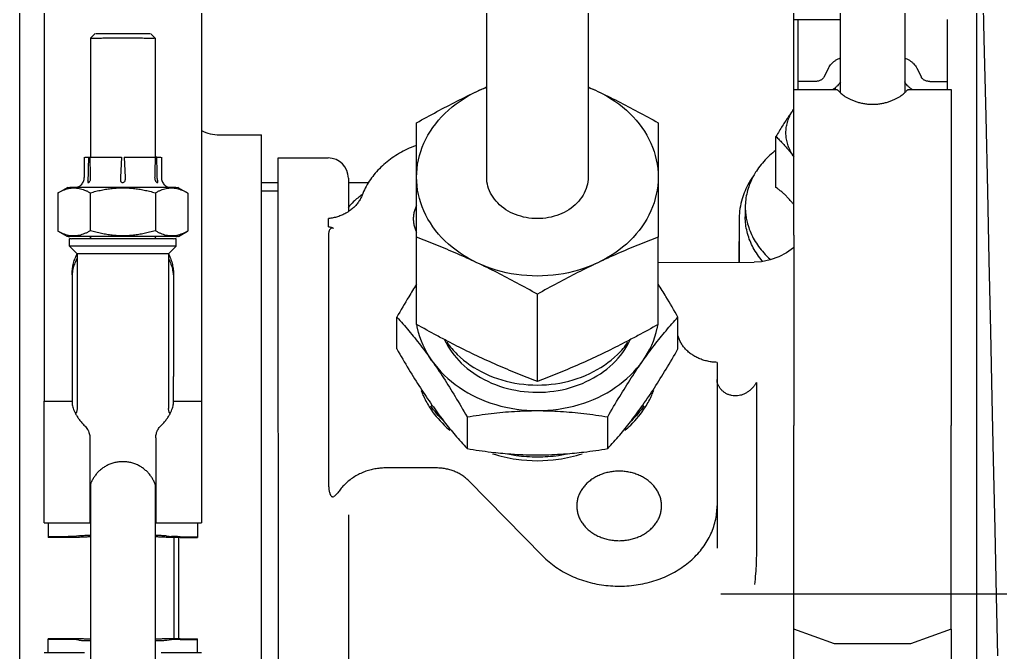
# Model space of a CAD drawing. Header units: millimetres. Extents: x 156850 to 204135, y 56350 to 74150.
# Drawn here: x 174473.2 to 174569.9, y 62197.2 to 62259.6 of the extents above; entities that cross this region are included whole.
import ezdxf

# ---------------------------------------------------------------- set-up
doc = ezdxf.new("R2010")
doc.units = ezdxf.units.MM
doc.header["$LTSCALE"] = 150
doc.linetypes.add('X-2F-PLAN$0$CENTER', pattern=[2, 1.25, -0.25, 0.25, -0.25])
doc.layers.add('-----33 Equipment', color=5, linetype='Continuous')

# ---------------------------------------------------------------- blocks, each defined once
blk = doc.blocks.new('X-2F-PLAN$0$A$C73FA2420')
at = {"color": 0, "linetype": 'Continuous'}
for p, q in [((2333.416, 1165.049), (2562.718, 1165.08)), ((2442.949, 1162.661), (2442.949, 1158.678)), ((2442.949, 1162.275), (2444.296, 1162.275)), ((2444.228, 1160.557), (2444.228, 1162.275)), ((2444.296, 1160.557), (2444.296, 1162.275)), ((2455.725, 1162.275), (2454.269, 1162.275)), ((2454.269, 1160.557), (2454.269, 1162.275)), ((2454.353, 1160.557), (2454.353, 1162.275)), ((2455.725, 1162.661), (2457.422, 1162.661)), ((2455.725, 1162.661), (2455.725, 1158.161)), ((2457.422, 1162.661), (2457.687, 1162.661)), ((2457.687, 1162.661), (2458.325, 1162.662)), ((2458.325, 1162.662), (2458.397, 1162.662)), ((2458.397, 1162.662), (2460.724, 1162.662)), ((2460.724, 1162.662), (2460.742, 1162.662)), ((2460.742, 1162.662), (2465.125, 1162.662)), ((2465.125, 1162.662), (2465.763, 1162.661)), ((2465.763, 1162.661), (2466.215, 1162.661)), ((2466.215, 1162.661), (2466.225, 1162.661)), ((2466.225, 1162.661), (2467.725, 1162.661)), ((2512.89, 1162.66), (2467.725, 1162.661)), ((2467.725, 1162.661), (2467.725, 1159.911)), ((2483.948, 1160.411), (2484.462, 1161.3)), ((2488.219, 1161.327), (2484.477, 1161.327)), ((2488.748, 1160.411), (2488.219, 1161.327)), ((2480.163, 1159.911), (2467.597, 1159.911)), ((2482.224, 1159.411), (2482.974, 1160.161)), ((2482.975, 1160.161), (2483.725, 1160.161)), ((2444.156, 1159.26), (2444.205, 1159.721)), ((2454.442, 1159.26), (2454.381, 1159.721)), ((2482.225, 1159.411), (2466.975, 1159.411)), ((2459.522, 1158.086), (2441.948, 1158.086)), ((2457.263, 1158.161), (2455.725, 1158.161)), ((2459.328, 1158.162), (2457.263, 1158.161)), ((2460.724, 1158.162), (2459.328, 1158.162)), ((2463.647, 1158.162), (2460.724, 1158.162)), ((2464.109, 1158.162), (2463.647, 1158.162)), ((2483.928, 1158.086), (2483.744, 1158.086)), ((2488.245, 1158.119), (2484.503, 1158.119)), ((2491.747, 1158.711), (2489.748, 1158.711)), ((2491.755, 1158.263), (2491.755, 1158.138)), ((2503.495, 1158.086), (2491.755, 1158.086)), ((2503.948, 1157.633), (2503.495, 1158.086)), ((2489.515, 1155.149), (2489.5, 1155.149)), ((2489.765, 1155.136), (2489.515, 1155.149)), ((2491.765, 1155.036), (2489.765, 1155.136)), ((2489.507, 1154.674), (2489.515, 1154.674)), ((2489.765, 1154.686), (2489.515, 1154.674)), ((2491.765, 1154.786), (2489.765, 1154.686)), ((2503.948, 1152.189), (2503.495, 1151.736)), ((2459.523, 1151.736), (2441.946, 1151.736)), ((2457.263, 1151.661), (2455.725, 1151.661)), ((2455.725, 1151.661), (2455.725, 1147.161)), ((2459.329, 1151.662), (2457.263, 1151.661)), ((2460.724, 1151.662), (2459.329, 1151.662)), ((2464.109, 1151.662), (2460.724, 1151.662)), ((2483.928, 1151.736), (2483.744, 1151.736)), ((2488.245, 1151.704), (2484.503, 1151.704)), ((2503.495, 1151.736), (2491.747, 1151.736)), ((2491.755, 1151.56), (2491.755, 1151.685)), ((2442.949, 1151.144), (2442.949, 1147.161)), ((2444.156, 1150.561), (2444.205, 1150.1)), ((2454.442, 1150.561), (2454.381, 1150.1)), ((2482.225, 1150.411), (2466.975, 1150.411)), ((2482.224, 1150.411), (2482.974, 1149.661)), ((2491.747, 1151.111), (2489.748, 1151.111)), ((2444.294, 1149.861), (2454.272, 1149.862)), ((2444.296, 1149.387), (2454.269, 1149.389)), ((2467.597, 1149.911), (2470.132, 1149.911)), ((2467.725, 1149.911), (2467.725, 1147.161)), ((2480.164, 1149.911), (2470.132, 1149.911)), ((2482.975, 1149.661), (2483.725, 1149.661)), ((2483.948, 1149.411), (2484.461, 1148.522)), ((2488.748, 1149.411), (2488.219, 1148.495)), ((2444.228, 1149.263), (2444.228, 1147.545)), ((2444.296, 1149.263), (2444.296, 1147.545)), ((2454.269, 1149.263), (2454.269, 1147.545)), ((2454.353, 1149.263), (2454.353, 1147.545)), ((2488.219, 1148.495), (2484.477, 1148.495)), ((2442.949, 1147.545), (2444.296, 1147.545)), ((2455.725, 1147.545), (2454.269, 1147.545)), ((2457.422, 1147.161), (2455.725, 1147.161)), ((2457.687, 1147.161), (2457.422, 1147.161)), ((2458.325, 1147.162), (2457.687, 1147.161)), ((2458.397, 1147.162), (2458.325, 1147.162)), ((2460.724, 1147.162), (2458.397, 1147.162)), ((2460.742, 1147.162), (2460.724, 1147.162)), ((2465.125, 1147.162), (2460.742, 1147.162)), ((2465.763, 1147.161), (2465.125, 1147.162)), ((2466.205, 1147.161), (2465.763, 1147.161)), ((2466.225, 1147.161), (2466.205, 1147.161)), ((2467.725, 1147.161), (2466.225, 1147.161)), ((2512.89, 1147.16), (2467.71, 1147.161)), ((2512.092, 1147.144), (2494.375, 1147.144)), ((2493.967, 1145.396), (2493.968, 1141.235)), ((2409.081, 1141.223), (2488.43, 1141.233)), ((2488.43, 1141.233), (2493.968, 1141.235)), ((2488.43, 1141.234), (2488.43, 1139.587)), ((2489.234, 1139.586), (2489.234, 1141.234)), ((2405.83, 1139.575), (2488.43, 1139.586)), ((2488.43, 1139.586), (2491.682, 1139.587)), ((2491.682, 1139.587), (2491.683, 1134.677)), ((2484.145, 1134.631), (2459.483, 1134.627)), ((2484.901, 1134.627), (2485.703, 1134.627)), ((2456.508, 1132.671), (2412.351, 1132.666)), ((2489.683, 1132.677), (2486.398, 1132.676)), ((2489.606, 1132.677), (2486.398, 1132.676)), ((2489.234, 1130.711), (2489.234, 1132.677)), ((2461.125, 1124.006), (2461.125, 1129.068)), ((2472.861, 1127.908), (2475.992, 1127.908)), ((2475.273, 1125.958), (2483.884, 1125.959)), ((2483.884, 1125.959), (2489.798, 1125.959)), ((2489.798, 1125.959), (2495.146, 1125.959)), ((2459.885, 1120.843), (2452.426, 1113.512)), ((2466.162, 1120.981), (2463.031, 1120.981)), ((2493.36, 1119.053), (2489.798, 1119.053)), ((2514.251, 1119.054), (2493.36, 1119.053)), ((2469.643, 1114.052), (2478.254, 1114.053)), ((2493.361, 1109.053), (2489.799, 1109.053)), ((2514.251, 1109.054), (2493.361, 1109.053)), ((2463.03, 1107.124), (2466.161, 1107.125)), ((2475.274, 1102.146), (2483.885, 1102.147)), ((2481.38, 1102.147), (2481.417, 1092.673)), ((2489.799, 1102.147), (2483.885, 1102.147)), ((2495.147, 1102.146), (2489.799, 1102.147)), ((2472.859, 1100.195), (2475.991, 1100.195)), ((2471.534, 1096.348), (2453.214, 1096.345)), ((2485.525, 1094.167), (2481.411, 1094.188)), ((2485.773, 1094.154), (2481.411, 1094.154)), ((2485.773, 1094.161), (2485.525, 1094.167)), ((2486.437, 1094.12), (2485.773, 1094.154)), ((2486.834, 1093.563), (2485.87, 1093.563)), ((2469.548, 1092.471), (2452.744, 1092.472)), ((2488.774, 1090.545), (2493.795, 1090.545)), ((2372.953, 1088.764), (2445.247, 1088.771)), ((2443.792, 1084.771), (2445.247, 1088.771)), ((2445.247, 1088.771), (2465.312, 1088.772)), ((2484.061, 1088.772), (2465.312, 1088.772)), ((2484.061, 1088.772), (2487.611, 1088.773)), ((2487.611, 1088.773), (2488.414, 1088.773)), ((2488.414, 1088.773), (2488.474, 1088.773)), ((2488.474, 1088.773), (2489.361, 1088.773)), ((2489.361, 1088.773), (2489.514, 1088.773)), ((2489.514, 1088.773), (2490.683, 1088.773)), ((2490.683, 1088.773), (2490.749, 1088.773)), ((2490.749, 1088.773), (2496.414, 1088.773)), ((2496.414, 1088.773), (2496.576, 1088.773)), ((2496.576, 1088.773), (2498.414, 1088.773)), ((2498.414, 1088.773), (2498.414, 1084.517)), ((2498.414, 1088.766), (2505.319, 1088.766)), ((2499.22, 1088.387), (2498.414, 1088.387)), ((2505.319, 1088.387), (2499.22, 1088.387)), ((2499.22, 1086.669), (2499.22, 1088.387)), ((2505.319, 1088.772), (2506.835, 1088.773)), ((2505.319, 1088.772), (2505.319, 1084.272)), ((2500.548, 1085.371), (2499.64, 1085.833)), ((2443.792, 1077.271), (2443.792, 1084.771)), ((2498.607, 1084.69), (2498.414, 1084.69)), ((2511.325, 1084.198), (2498.118, 1084.198)), ((2511.324, 1077.848), (2498.119, 1077.848)), ((2445.248, 1073.271), (2443.792, 1077.271)), ((2498.414, 1077.528), (2498.414, 1073.273)), ((2500.549, 1076.673), (2499.64, 1076.211)), ((2499.221, 1075.375), (2499.221, 1073.657)), ((2445.248, 1073.271), (2373.069, 1073.264)), ((2445.248, 1073.271), (2465.314, 1073.272)), ((2484.061, 1073.272), (2465.314, 1073.272)), ((2487.612, 1073.273), (2484.061, 1073.272)), ((2488.414, 1073.273), (2487.612, 1073.273)), ((2488.475, 1073.273), (2488.414, 1073.273)), ((2489.362, 1073.273), (2488.475, 1073.273)), ((2489.515, 1073.273), (2489.362, 1073.273)), ((2490.684, 1073.273), (2489.515, 1073.273)), ((2490.75, 1073.273), (2490.684, 1073.273)), ((2496.414, 1073.273), (2490.75, 1073.273)), ((2496.577, 1073.273), (2496.414, 1073.273)), ((2498.414, 1073.273), (2496.577, 1073.273)), ((2499.221, 1073.657), (2498.414, 1073.657)), ((2505.32, 1073.657), (2499.221, 1073.657)), ((2508.176, 1070.773), (2385.839, 1070.774))]:
    blk.add_line(p, q, dxfattribs=at)
at = {"color": 0, "linetype": 'X-2F-PLAN$0$CENTER', "ltscale": 2}
blk.add_line((2448.734, 1095.975), (2448.734, 580.581), dxfattribs=at)
at = {"color": 0, "linetype": 'Continuous'}
for points in [[(2466.975, 1159.411), (2466.947, 1159.412), (2466.792, 1159.434), (2466.64, 1159.49), (2466.501, 1159.58), (2466.499, 1159.582)], [(2466.499, 1150.24), (2466.501, 1150.243), (2466.64, 1150.332), (2466.792, 1150.389), (2466.948, 1150.411), (2466.975, 1150.411)], [(2482.88, 1088.772), (2482.837, 1088.816), (2482.332, 1089.506), (2481.927, 1090.271), (2481.631, 1091.099), (2481.457, 1091.981), (2481.415, 1092.673)], [(2503.437, 1070.05), (2495.779, 1069.87), (2488.41, 1069.697), (2481.613, 1069.553)], [(2522.998, 1070.581), (2517.992, 1070.437), (2513.035, 1070.294), (2508.136, 1070.163), (2503.437, 1070.05)], [(2462.008, 1069.13), (2455.072, 1068.981), (2448.516, 1068.833), (2442.61, 1068.708)], [(2481.614, 1069.553), (2474.598, 1069.405), (2467.977, 1069.256), (2462.008, 1069.13)]]:
    blk.add_lwpolyline(points, dxfattribs=at)
for centre, radius, start, end in [((2497.967, 1145.396), 4, 153.80794, 180.00793), ((2489.683, 1134.677), 2, 270.00793, 0.00793)]:
    blk.add_arc(centre, radius, start, end, dxfattribs=at)
for points, start_tangent, end_tangent in [([(2484.114, 1160.511), (2484.208, 1160.776), (2484.329, 1161.047), (2484.462, 1161.3)], (0.293498, 0.95596), (0.490059, 0.871689)), ([(2484.462, 1161.3), (2484.477, 1161.327)], (0.490059, 0.871689), (0.494812, 0.869)), ([(2488.236, 1161.298), (2488.372, 1161.047), (2488.497, 1160.776), (2488.596, 1160.511), (2488.668, 1160.248)], (0.500118, -0.865957), (0.217029, -0.976165)), ([(2444.205, 1159.721), (2444.215, 1159.851), (2444.219, 1159.942), (2444.222, 1160.047), (2444.225, 1160.164), (2444.227, 1160.29), (2444.228, 1160.422), (2444.228, 1160.557)], (0.106556, 0.994307), (0, 1)), ([(2444.291, 1159.72), (2444.293, 1159.919), (2444.296, 1160.236), (2444.296, 1160.557)], (0.013042, 0.999915), (0, 1)), ([(2454.351, 1158.086), (2454.338, 1158.205), (2454.325, 1158.369), (2454.312, 1158.565), (2454.301, 1158.791), (2454.292, 1159.043), (2454.283, 1159.318), (2454.277, 1159.611), (2454.272, 1159.919), (2454.27, 1160.236), (2454.269, 1160.557)], (-0.127668, 0.991817), (0, 1)), ([(2454.381, 1159.721), (2454.37, 1159.851), (2454.365, 1159.942), (2454.361, 1160.047), (2454.357, 1160.164), (2454.355, 1160.29), (2454.354, 1160.422), (2454.353, 1160.557)], (-0.131417, 0.991327), (0, 1)), ([(2467.596, 1159.911), (2467.445, 1159.901), (2467.248, 1159.866), (2467.014, 1159.801), (2466.755, 1159.704), (2466.498, 1159.583)], (-1, -0.000156), (-0.888426, -0.459019)), ([(2480.163, 1159.911), (2480.677, 1159.881), (2481.186, 1159.794), (2481.682, 1159.649), (2482.161, 1159.448)], (1, -0.000024), (0.899383, -0.437162)), ([(2482.994, 1158.086), (2482.993, 1158.31), (2482.991, 1158.723), (2482.989, 1159.091), (2482.987, 1159.41), (2482.985, 1159.676), (2482.982, 1159.886), (2482.98, 1160.038), (2482.975, 1160.161)], (-0.003542, 0.999994), (-0.999874, -0.015877)), ([(2483.725, 1160.161), (2483.73, 1160.038), (2483.732, 1159.886), (2483.735, 1159.676), (2483.737, 1159.41), (2483.739, 1159.091), (2483.741, 1158.723), (2483.743, 1158.31), (2483.744, 1158.086)], (0.999874, 0.015877), (0.003542, -0.999994)), ([(2483.927, 1158.086), (2483.929, 1158.471), (2483.931, 1158.904), (2483.933, 1159.289), (2483.935, 1159.624), (2483.938, 1159.903), (2483.94, 1160.123), (2483.943, 1160.282), (2483.948, 1160.411)], (0.003332, 0.999994), (0.999771, 0.021418)), ([(2483.948, 1160.411), (2483.954, 1160.283), (2483.956, 1160.123), (2483.959, 1159.903), (2483.961, 1159.624), (2483.964, 1159.29), (2483.966, 1158.904), (2483.968, 1158.472), (2483.969, 1158.086)], (0.999873, 0.015927), (0.003331, -0.999994)), ([(2484.503, 1158.119), (2484.35, 1158.4), (2484.225, 1158.67), (2484.126, 1158.936), (2484.055, 1159.199), (2484.01, 1159.461), (2483.994, 1159.723), (2484.006, 1159.986), (2484.046, 1160.248)], (-0.505221, 0.86299), (0.202047, 0.979376)), ([(2484.046, 1160.248), (2484.114, 1160.511)], (0.202047, 0.979376), (0.293498, 0.95596)), ([(2488.668, 1160.248), (2488.712, 1159.986), (2488.729, 1159.723)], (0.217029, -0.976165), (0.008013, -0.999968)), ([(2488.761, 1159.64), (2488.759, 1159.903), (2488.756, 1160.123), (2488.754, 1160.283), (2488.748, 1160.411)], (-0.016344, 0.999866), (-0.999945, -0.010478)), ([(2444.156, 1159.26), (2444.144, 1159.131), (2444.134, 1158.968), (2444.124, 1158.772), (2444.115, 1158.546), (2444.107, 1158.293), (2444.102, 1158.086)], (-0.106556, -0.994307), (-0.022208, -0.999753)), ([(2444.23, 1158.086), (2444.24, 1158.205), (2444.251, 1158.369), (2444.261, 1158.565), (2444.27, 1158.791), (2444.278, 1159.043), (2444.284, 1159.318), (2444.29, 1159.611), (2444.291, 1159.72)], (0.103498, 0.99463), (0.013042, 0.999915)), ([(2454.442, 1159.26), (2454.457, 1159.131), (2454.47, 1158.968), (2454.482, 1158.772), (2454.493, 1158.546), (2454.503, 1158.293), (2454.509, 1158.086)], (0.131417, -0.991327), (0.027469, -0.999623)), ([(2466.498, 1159.583), (2466.478, 1159.572), (2466.187, 1159.404), (2465.887, 1159.198), (2465.584, 1158.951), (2465.282, 1158.661)], (-0.888426, -0.459019), (-0.693659, -0.720303)), ([(2480.162, 1159.887), (2480.218, 1159.881)], (0.994869, -0.10117), (0.993535, -0.113524)), ([(2480.218, 1159.881), (2480.726, 1159.794), (2481.223, 1159.649), (2481.701, 1159.448), (2481.77, 1159.414)], (0.993535, -0.113524), (0.892089, -0.451859)), ([(2482.161, 1159.448), (2482.227, 1159.416)], (0.899383, -0.437162), (0.892376, -0.451293)), ([(2482.239, 1158.086), (2482.239, 1158.093), (2482.238, 1158.43), (2482.236, 1158.722), (2482.234, 1158.966), (2482.231, 1159.159), (2482.229, 1159.298), (2482.225, 1159.411)], (-0.005165, 0.999987), (-0.999874, -0.01588)), ([(2488.716, 1159.461), (2488.676, 1159.199), (2488.608, 1158.936), (2488.514, 1158.67), (2488.394, 1158.4), (2488.245, 1158.119)], (-0.100042, -0.994983), (-0.494812, -0.869)), ([(2488.729, 1159.723), (2488.716, 1159.461)], (0.008013, -0.999968), (-0.100042, -0.994983)), ([(2488.761, 1159.624), (2488.761, 1159.64)], (-0.015159, 0.999885), (-0.016344, 0.999866)), ([(2488.762, 1159.549), (2488.761, 1159.624)], (-0.00973, 0.999953), (-0.015159, 0.999885)), ([(2488.769, 1158.086), (2488.768, 1158.472), (2488.766, 1158.904), (2488.764, 1159.29), (2488.762, 1159.549)], (-0.003331, 0.999994), (-0.00973, 0.999953)), ([(2488.762, 1159.549), (2488.766, 1159.522), (2488.781, 1159.455), (2488.806, 1159.377), (2488.837, 1159.3), (2488.882, 1159.21), (2488.939, 1159.123), (2489.049, 1158.996)], (0.174353, -0.984683), (0.714778, -0.699351)), ([(2489.049, 1158.996), (2489.199, 1158.875), (2489.369, 1158.785), (2489.554, 1158.73), (2489.748, 1158.711)], (0.714778, -0.699351), (1, -0.000245)), ([(2459.435, 1158.131), (2459.352, 1158.158)], (-0.947313, 0.320308), (-0.955157, 0.2961)), ([(2459.633, 1158.057), (2459.556, 1158.088), (2459.435, 1158.131)], (-0.925585, 0.378539), (-0.947313, 0.320308)), ([(2459.682, 1158.037), (2459.633, 1158.057)], (-0.919576, 0.392913), (-0.925585, 0.378539)), ([(2461.746, 1154.911), (2461.722, 1155.312), (2461.651, 1155.707), (2461.535, 1156.09), (2461.376, 1156.453), (2461.18, 1156.789), (2460.952, 1157.094), (2460.7, 1157.364), (2460.43, 1157.597), (2460.148, 1157.794), (2459.855, 1157.957), (2459.682, 1158.037)], (0, 1), (-0.919576, 0.392913)), ([(2465.282, 1158.661), (2465.115, 1158.51), (2464.933, 1158.385), (2464.739, 1158.287), (2464.535, 1158.217), (2464.324, 1158.175), (2464.11, 1158.162)], (-0.693659, -0.720303), (-1, -0.000229)), ([(2482.239, 1151.736), (2482.241, 1152.106), (2482.242, 1152.517), (2482.243, 1152.959), (2482.244, 1153.425), (2482.245, 1153.91), (2482.245, 1154.408), (2482.245, 1154.911), (2482.245, 1155.415), (2482.245, 1155.913), (2482.244, 1156.398), (2482.243, 1156.864), (2482.242, 1157.306), (2482.241, 1157.717), (2482.239, 1158.086)], (0.005168, 0.999987), (-0.005165, 0.999987)), ([(2482.994, 1151.736), (2482.995, 1151.965), (2482.996, 1152.452), (2482.997, 1152.968), (2482.998, 1153.507), (2482.999, 1154.062), (2482.999, 1154.627), (2482.999, 1155.196), (2482.999, 1155.761), (2482.998, 1156.316), (2482.997, 1156.855), (2482.996, 1157.371), (2482.995, 1157.858), (2482.994, 1158.086)], (0.003542, 0.999994), (-0.003542, 0.999994)), ([(2483.744, 1158.086), (2483.745, 1157.858), (2483.746, 1157.371), (2483.747, 1156.855), (2483.748, 1156.316), (2483.749, 1155.761), (2483.749, 1155.196), (2483.749, 1154.627), (2483.749, 1154.062), (2483.748, 1153.507), (2483.747, 1152.968), (2483.746, 1152.452), (2483.745, 1151.965), (2483.744, 1151.736)], (0.003542, -0.999994), (-0.003542, -0.999994)), ([(2483.746, 1158.201), (2483.79, 1158.147)], (0.639646, -0.76867), (0.628721, -0.777631)), ([(2483.79, 1158.147), (2483.837, 1158.088)], (0.628721, -0.777631), (0.616761, -0.78715)), ([(2483.969, 1158.086), (2483.969, 1157.998), (2483.971, 1157.488), (2483.972, 1156.947), (2483.973, 1156.383), (2483.973, 1155.801), (2483.974, 1155.209), (2483.974, 1154.614), (2483.973, 1154.022), (2483.973, 1153.44), (2483.972, 1152.876), (2483.971, 1152.335), (2483.969, 1151.825), (2483.969, 1151.736)], (0.003331, -0.999994), (-0.003332, -0.999994)), ([(2484.503, 1151.704), (2484.352, 1152.264), (2484.229, 1152.805), (2484.133, 1153.336), (2484.063, 1153.862), (2484.021, 1154.387), (2484.006, 1154.912), (2484.021, 1155.436), (2484.063, 1155.961), (2484.133, 1156.487), (2484.229, 1157.018), (2484.352, 1157.559), (2484.503, 1158.119)], (-0.277347, 0.96077), (0.277347, 0.96077)), ([(2488.245, 1158.119), (2488.396, 1157.559), (2488.519, 1157.018), (2488.615, 1156.487), (2488.685, 1155.961), (2488.727, 1155.436), (2488.741, 1154.912), (2488.727, 1154.387), (2488.685, 1153.862), (2488.615, 1153.336), (2488.519, 1152.805), (2488.396, 1152.264), (2488.245, 1151.704)], (0.277347, -0.96077), (-0.277347, -0.96077)), ([(2488.769, 1151.736), (2488.769, 1151.825), (2488.771, 1152.335), (2488.772, 1152.876), (2488.773, 1153.44), (2488.773, 1154.022), (2488.774, 1154.614), (2488.774, 1155.209), (2488.773, 1155.801), (2488.773, 1156.383), (2488.772, 1156.947), (2488.771, 1157.488), (2488.769, 1157.998), (2488.769, 1158.086)], (0.003332, 0.999994), (-0.003331, 0.999994)), ([(2489.257, 1158.319), (2489.279, 1158.257), (2489.348, 1158.181), (2489.397, 1158.147), (2489.507, 1158.105)], (-0.211556, -0.977366), (0.981134, -0.193328)), ([(2489.505, 1158.342), (2489.395, 1158.363), (2489.306, 1158.365), (2489.257, 1158.319)], (-0.970826, 0.239786), (-0.211556, -0.977366)), ([(2489.505, 1158.342), (2489.588, 1158.325), (2489.671, 1158.314), (2489.756, 1158.309)], (0.970826, -0.239786), (0.999744, -0.022635)), ([(2489.507, 1158.105), (2489.59, 1158.091), (2489.654, 1158.086)], (0.981134, -0.193328), (0.998015, -0.062969)), ([(2489.654, 1158.086), (2489.673, 1158.085), (2489.757, 1158.084)], (0.998015, -0.062969), (0.999626, 0.027354)), ([(2489.756, 1158.309), (2490.422, 1158.294), (2491.088, 1158.278), (2491.755, 1158.263)], (0.999749, -0.022423), (0.999722, -0.023566)), ([(2489.757, 1158.084), (2489.845, 1158.086)], (0.99962, 0.027566), (0.999621, 0.027516)), ([(2489.845, 1158.086), (2490.423, 1158.102), (2491.09, 1158.12), (2491.738, 1158.137)], (0.999621, 0.027516), (0.999651, 0.026434)), ([(2491.738, 1158.137), (2491.756, 1158.138)], (0.999651, 0.026434), (0.999651, 0.026424)), ([(2491.744, 1158.66), (2491.752, 1158.571), (2491.754, 1158.438), (2491.755, 1158.263)], (0.998458, -0.055512), (0.008562, -0.999963)), ([(2491.756, 1158.138), (2491.757, 1158.086)], (0.007353, -0.999973), (0.006962, -0.999976)), ([(2491.757, 1158.086), (2491.758, 1157.9), (2491.759, 1157.627), (2491.76, 1157.322), (2491.762, 1156.988), (2491.763, 1156.629), (2491.763, 1156.25), (2491.764, 1155.855), (2491.764, 1155.449), (2491.764, 1155.036)], (0.006962, -0.999976), (0.000151, -1)), ([(2503.494, 1158.063), (2503.499, 1157.994), (2503.501, 1157.88), (2503.502, 1157.723), (2503.504, 1157.524), (2503.505, 1157.288), (2503.506, 1157.017), (2503.507, 1156.715), (2503.508, 1156.387), (2503.509, 1156.037), (2503.51, 1155.671), (2503.51, 1155.294), (2503.51, 1154.911)], (0.996883, -0.078888), (0, -1)), ([(2503.946, 1157.585), (2503.952, 1157.5), (2503.954, 1157.374), (2503.955, 1157.21), (2503.956, 1157.009), (2503.957, 1156.775), (2503.958, 1156.511), (2503.959, 1156.223), (2503.96, 1155.913), (2503.96, 1155.588), (2503.961, 1155.252), (2503.961, 1154.911)], (0.99875, -0.049982), (0, -1)), ([(2489.46, 1155.145), (2489.405, 1155.128), (2489.316, 1155.057), (2489.266, 1154.911)], (-0.982753, -0.184925), (0, -1)), ([(2489.489, 1155.149), (2489.46, 1155.145)], (-0.997983, -0.063487), (-0.982753, -0.184925)), ([(2489.5, 1155.149), (2489.489, 1155.149)], (-0.999849, -0.017392), (-0.997983, -0.063487)), ([(2459.688, 1151.789), (2459.855, 1151.866), (2460.148, 1152.029), (2460.43, 1152.226), (2460.7, 1152.459), (2460.952, 1152.729), (2461.18, 1153.033), (2461.376, 1153.37), (2461.535, 1153.733), (2461.651, 1154.116), (2461.722, 1154.511), (2461.746, 1154.911)], (0.918738, 0.394868), (0, 1)), ([(2489.266, 1154.911), (2489.287, 1154.812), (2489.356, 1154.725), (2489.507, 1154.674)], (0, -1), (0.999916, 0.012947)), ([(2491.764, 1154.786), (2491.764, 1154.374), (2491.764, 1153.968), (2491.763, 1153.573), (2491.763, 1153.194), (2491.762, 1152.835), (2491.76, 1152.501), (2491.759, 1152.196), (2491.758, 1151.922), (2491.757, 1151.736)], (-0.000151, -1), (-0.006963, -0.999976)), ([(2503.51, 1154.911), (2503.51, 1154.529), (2503.51, 1154.152), (2503.509, 1153.785), (2503.508, 1153.436), (2503.507, 1153.108), (2503.506, 1152.806), (2503.505, 1152.535), (2503.504, 1152.298), (2503.502, 1152.1), (2503.501, 1151.943), (2503.499, 1151.828), (2503.497, 1151.759)], (0, -1), (-0.997326, 0.073085)), ([(2503.961, 1154.911), (2503.961, 1154.57), (2503.96, 1154.234), (2503.96, 1153.909), (2503.959, 1153.6), (2503.958, 1153.311), (2503.957, 1153.048), (2503.956, 1152.814), (2503.955, 1152.613), (2503.954, 1152.448), (2503.952, 1152.322), (2503.951, 1152.237)], (0, -1), (-0.998868, 0.047574)), ([(2444.102, 1151.736), (2444.107, 1151.528), (2444.115, 1151.276), (2444.124, 1151.05), (2444.134, 1150.853), (2444.144, 1150.69), (2444.156, 1150.561)], (0.022184, -0.999754), (0.106513, -0.994311)), ([(2444.291, 1150.101), (2444.29, 1150.209), (2444.284, 1150.503), (2444.278, 1150.777), (2444.27, 1151.03), (2444.261, 1151.256), (2444.251, 1151.452), (2444.24, 1151.616), (2444.23, 1151.736)], (-0.013047, 0.999915), (-0.103928, 0.994585)), ([(2454.269, 1149.263), (2454.27, 1149.585), (2454.272, 1149.902), (2454.277, 1150.209), (2454.283, 1150.503), (2454.292, 1150.777), (2454.301, 1151.03), (2454.312, 1151.256), (2454.325, 1151.452), (2454.338, 1151.616), (2454.351, 1151.736)], (0, 1), (0.128195, 0.991749)), ([(2454.51, 1151.736), (2454.503, 1151.528), (2454.493, 1151.276), (2454.482, 1151.05), (2454.47, 1150.853), (2454.457, 1150.69), (2454.442, 1150.561)], (-0.027439, -0.999623), (-0.131365, -0.991334)), ([(2459.347, 1151.663), (2459.439, 1151.693)], (0.955561, 0.294794), (0.946814, 0.32178)), ([(2459.439, 1151.693), (2459.556, 1151.735), (2459.63, 1151.764)], (0.946814, 0.32178), (0.925907, 0.37775)), ([(2459.63, 1151.764), (2459.688, 1151.789)], (0.925907, 0.37775), (0.918738, 0.394868)), ([(2464.109, 1151.662), (2464.324, 1151.648), (2464.534, 1151.606), (2464.739, 1151.536), (2464.933, 1151.438), (2465.116, 1151.313), (2465.282, 1151.161)], (1, -0.000032), (0.693622, -0.72034)), ([(2482.225, 1150.411), (2482.229, 1150.524), (2482.231, 1150.664), (2482.234, 1150.857), (2482.236, 1151.101), (2482.238, 1151.393), (2482.239, 1151.729), (2482.239, 1151.736)], (0.999873, 0.015927), (0.005168, 0.999987)), ([(2482.975, 1149.661), (2482.98, 1149.784), (2482.982, 1149.936), (2482.985, 1150.147), (2482.987, 1150.413), (2482.989, 1150.732), (2482.991, 1151.1), (2482.993, 1151.513), (2482.994, 1151.736)], (0.999873, 0.015927), (0.003542, 0.999994)), ([(2483.744, 1151.736), (2483.743, 1151.513), (2483.741, 1151.1), (2483.739, 1150.732), (2483.737, 1150.413), (2483.735, 1150.147), (2483.732, 1149.936), (2483.73, 1149.784), (2483.725, 1149.661)], (-0.003542, -0.999994), (-0.999873, -0.015927)), ([(2483.79, 1151.674), (2483.746, 1151.62)], (-0.628735, -0.777619), (-0.639663, -0.768656)), ([(2483.838, 1151.734), (2483.79, 1151.674)], (-0.616537, -0.787326), (-0.628735, -0.777619)), ([(2483.948, 1149.411), (2483.943, 1149.54), (2483.94, 1149.699), (2483.938, 1149.919), (2483.935, 1150.198), (2483.933, 1150.532), (2483.931, 1150.918), (2483.929, 1151.35), (2483.927, 1151.736)], (-0.999945, -0.010478), (-0.003331, 0.999994)), ([(2483.969, 1151.736), (2483.968, 1151.351), (2483.966, 1150.918), (2483.964, 1150.533), (2483.961, 1150.199), (2483.959, 1149.92), (2483.956, 1149.699), (2483.954, 1149.54), (2483.948, 1149.411)], (-0.003332, -0.999994), (-0.999873, -0.015927)), ([(2484.046, 1149.575), (2484.006, 1149.837), (2483.994, 1150.099), (2484.01, 1150.362), (2484.055, 1150.624), (2484.126, 1150.887), (2484.225, 1151.153), (2484.35, 1151.423), (2484.503, 1151.704)], (-0.201997, 0.979386), (0.505125, 0.863046)), ([(2488.245, 1151.704), (2488.394, 1151.423), (2488.514, 1151.153), (2488.608, 1150.887), (2488.676, 1150.624), (2488.716, 1150.362)], (0.494717, -0.869054), (0.100017, -0.994986)), ([(2488.762, 1150.275), (2488.764, 1150.533), (2488.766, 1150.918), (2488.768, 1151.351), (2488.769, 1151.736)], (0.009658, 0.999953), (0.003332, 0.999994)), ([(2489.507, 1151.718), (2489.397, 1151.676), (2489.348, 1151.641), (2489.279, 1151.566), (2489.257, 1151.504)], (-0.981139, -0.193304), (0.211457, -0.977387)), ([(2489.257, 1151.504), (2489.306, 1151.457), (2489.395, 1151.459), (2489.505, 1151.481)], (0.211457, -0.977387), (0.970829, 0.239774)), ([(2489.505, 1151.481), (2489.588, 1151.498), (2489.671, 1151.509), (2489.756, 1151.514)], (0.970829, 0.239774), (0.999744, 0.022641)), ([(2489.507, 1151.718), (2489.59, 1151.731), (2489.65, 1151.737)], (0.981139, 0.193304), (0.997804, 0.066231)), ([(2489.65, 1151.737), (2489.671, 1151.738)], (0.997804, 0.066231), (0.998873, 0.047469)), ([(2489.671, 1151.738), (2489.673, 1151.738), (2489.757, 1151.739)], (0.998873, 0.047469), (0.999626, -0.027361)), ([(2489.756, 1151.514), (2490.422, 1151.529), (2491.088, 1151.544), (2491.755, 1151.56)], (0.999748, 0.022429), (0.999722, 0.023572)), ([(2489.757, 1151.739), (2489.856, 1151.736)], (0.99962, -0.027573), (0.999621, -0.027517)), ([(2489.856, 1151.736), (2490.423, 1151.721), (2491.09, 1151.703), (2491.738, 1151.685)], (0.999621, -0.027517), (0.99965, -0.026441)), ([(2491.738, 1151.685), (2491.756, 1151.685)], (0.99965, -0.026441), (0.999651, -0.026431)), ([(2491.755, 1151.56), (2491.754, 1151.385), (2491.752, 1151.252), (2491.75, 1151.162)], (-0.008559, -0.999963), (-0.998458, 0.055512)), ([(2491.757, 1151.736), (2491.756, 1151.685)], (-0.006963, -0.999976), (-0.007352, -0.999973)), ([(2465.282, 1151.161), (2465.584, 1150.872), (2465.887, 1150.625), (2466.187, 1150.419), (2466.478, 1150.251), (2466.499, 1150.24)], (0.693622, -0.72034), (0.888403, -0.459064)), ([(2466.499, 1150.24), (2466.755, 1150.119), (2467.014, 1150.022), (2467.248, 1149.957), (2467.445, 1149.922), (2467.597, 1149.911)], (0.888403, -0.459064), (1, -0.000351)), ([(2482.161, 1150.373), (2481.682, 1150.172), (2481.186, 1150.027), (2480.677, 1149.94), (2480.164, 1149.911)], (-0.8994, -0.437128), (-1, -0.00023)), ([(2481.772, 1150.408), (2481.701, 1150.373), (2481.223, 1150.172), (2480.726, 1150.027), (2480.218, 1149.94)], (-0.891837, -0.452357), (-0.993541, -0.113478)), ([(2482.228, 1150.406), (2482.161, 1150.373)], (-0.892339, -0.451365), (-0.8994, -0.437128)), ([(2488.716, 1150.362), (2488.729, 1150.099)], (0.100017, -0.994986), (-0.008011, -0.999968)), ([(2488.761, 1150.199), (2488.762, 1150.275)], (0.015151, 0.999885), (0.009658, 0.999953)), ([(2489.049, 1150.826), (2488.936, 1150.695), (2488.878, 1150.605), (2488.829, 1150.507), (2488.797, 1150.42), (2488.774, 1150.339), (2488.762, 1150.275)], (-0.714779, -0.699351), (-0.188869, -0.982002)), ([(2489.748, 1151.111), (2489.556, 1151.093), (2489.371, 1151.038), (2489.2, 1150.948), (2489.049, 1150.826)], (-1, -0.000244), (-0.714779, -0.699351)), ([(2444.228, 1149.263), (2444.228, 1149.399), (2444.227, 1149.531), (2444.225, 1149.657), (2444.222, 1149.774), (2444.219, 1149.879), (2444.215, 1149.969), (2444.205, 1150.1)], (0, 1), (-0.106513, 0.994311)), ([(2444.296, 1149.263), (2444.296, 1149.585), (2444.293, 1149.902), (2444.291, 1150.101)], (0, 1), (-0.013047, 0.999915)), ([(2454.353, 1149.263), (2454.354, 1149.399), (2454.355, 1149.531), (2454.357, 1149.657), (2454.361, 1149.774), (2454.365, 1149.879), (2454.37, 1149.969), (2454.381, 1150.1)], (0, 1), (0.131365, 0.991334)), ([(2480.218, 1149.94), (2480.163, 1149.934)], (-0.993541, -0.113478), (-0.994848, -0.101377)), ([(2484.114, 1149.312), (2484.046, 1149.575)], (-0.29343, 0.955981), (-0.201997, 0.979386)), ([(2484.46, 1148.525), (2484.329, 1148.775), (2484.208, 1149.046), (2484.114, 1149.312)], (-0.489476, 0.872017), (-0.29343, 0.955981)), ([(2488.668, 1149.575), (2488.596, 1149.312), (2488.497, 1149.046), (2488.372, 1148.775), (2488.236, 1148.524)], (-0.216977, -0.976177), (-0.500116, -0.865958)), ([(2488.729, 1150.099), (2488.712, 1149.837), (2488.668, 1149.575)], (-0.008011, -0.999968), (-0.216977, -0.976177)), ([(2488.748, 1149.411), (2488.754, 1149.54), (2488.756, 1149.699), (2488.759, 1149.92), (2488.761, 1150.183)], (0.999771, 0.021418), (0.016286, 0.999867)), ([(2488.761, 1150.183), (2488.761, 1150.199)], (0.016286, 0.999867), (0.015151, 0.999885)), ([(2484.477, 1148.495), (2484.46, 1148.525)], (-0.494717, 0.869054), (-0.489476, 0.872017)), ([(2459.483, 1134.627), (2459.319, 1134.624), (2459.17, 1134.614), (2459.035, 1134.599), (2458.914, 1134.58), (2458.804, 1134.558), (2458.706, 1134.533), (2458.618, 1134.506), (2458.54, 1134.476), (2458.472, 1134.443), (2458.413, 1134.408), (2458.365, 1134.371), (2458.303, 1134.291), (2458.287, 1134.211), (2458.316, 1134.127)], (-1, -0.000155), (0.524347, -0.851504)), ([(2458.849, 1133.592), (2458.677, 1133.723), (2458.531, 1133.856), (2458.411, 1133.992), (2458.316, 1134.127)], (-0.822528, 0.568724), (-0.524347, 0.851504)), ([(2484.739, 1134.131), (2484.777, 1134.219), (2484.783, 1134.3), (2484.76, 1134.379), (2484.709, 1134.45), (2484.632, 1134.512), (2484.531, 1134.564), (2484.47, 1134.585), (2484.401, 1134.604), (2484.325, 1134.618), (2484.24, 1134.628), (2484.145, 1134.631)], (0.524104, 0.851654), (-1, -0.000154)), ([(2484.901, 1134.627), (2484.887, 1134.509), (2484.858, 1134.389), (2484.809, 1134.262), (2484.739, 1134.131)], (-0.051999, -0.998647), (-0.524104, -0.851654)), ([(2486.394, 1132.673), (2486.239, 1132.931), (2486.047, 1133.325), (2485.892, 1133.742), (2485.777, 1134.178), (2485.703, 1134.627)], (-0.546038, 0.83776), (-0.116603, 0.993179)), ([(2461.125, 1129.068), (2461.103, 1129.565), (2461.034, 1130.068), (2460.918, 1130.573), (2460.754, 1131.075), (2460.539, 1131.57), (2460.273, 1132.051), (2459.957, 1132.511), (2459.599, 1132.936), (2459.22, 1133.303), (2458.849, 1133.592)], (0.001025, 0.999999), (-0.822549, 0.568694)), ([(2488.013, 1131.322), (2487.661, 1131.482), (2487.327, 1131.689), (2487.013, 1131.941), (2486.725, 1132.235), (2486.466, 1132.566), (2486.394, 1132.673)], (-0.935255, 0.353975), (-0.546038, 0.83776)), ([(2488.05, 1131.348), (2487.38, 1132.159), (2486.81, 1132.709)], (-0.581826, 0.813313), (-0.750645, 0.660705)), ([(2492.919, 1125.96), (2492.878, 1126.072), (2492.541, 1126.881), (2492.143, 1127.647), (2491.688, 1128.364), (2491.18, 1129.027), (2490.623, 1129.627), (2490.023, 1130.162), (2489.383, 1130.625), (2488.712, 1131.013), (2488.013, 1131.322)], (-0.336279, 0.941762), (-0.935255, 0.353975)), ([(2472.861, 1127.908), (2470.84, 1126.721), (2469.012, 1125.579), (2467.331, 1124.444)], (-0.868287, -0.496062), (-0.817451, -0.575998)), ([(2475.992, 1127.908), (2474.647, 1126.721), (2473.231, 1125.579), (2471.692, 1124.445)], (-0.736256, -0.676703), (-0.817452, -0.575997)), ([(2479.237, 1125.965), (2478, 1126.729), (2475.992, 1127.908)], (-0.845168, 0.534501), (-0.868191, 0.49623)), ([(2485.672, 1126.285), (2485.274, 1126.256), (2484.882, 1126.172), (2484.501, 1126.032), (2484.359, 1125.965)], (-1, -0.000155), (-0.891915, -0.452203)), ([(2486.986, 1125.965), (2486.843, 1126.033), (2486.461, 1126.172), (2486.069, 1126.256), (2485.672, 1126.285)], (-0.891905, 0.452224), (-1, -0.000105)), ([(2468.764, 1125.513), (2468.312, 1125.328), (2467.154, 1124.709)], (-0.936148, -0.351607), (-0.845213, -0.53443)), ([(2471.692, 1124.445), (2474.9, 1125.869), (2475.214, 1125.93)], (0.817452, 0.575997), (0.985239, 0.171183)), ([(2473.595, 1122.862), (2474.178, 1123.965), (2475.273, 1125.958)], (0.461576, 0.887101), (0.489707, 0.871887)), ([(2475.214, 1125.93), (2475.262, 1125.939)], (0.985239, 0.171183), (0.986254, 0.165238)), ([(2481.352, 1120.006), (2483.529, 1123.174), (2486.463, 1125.241), (2489.798, 1125.959)], (0.427532, 0.904), (1, -0.000034)), ([(2481.352, 1120.006), (2482.258, 1121.994), (2483.094, 1123.966), (2483.884, 1125.959)], (0.427532, 0.904), (0.358644, 0.933474)), ([(2489.798, 1125.959), (2493.134, 1125.241), (2496.068, 1123.173), (2498.245, 1120.006)], (1, -0.000034), (0.427538, -0.903997)), ([(2495.146, 1125.959), (2496.249, 1123.951), (2497.277, 1121.982), (2498.245, 1120.006)], (0.489717, -0.871882), (0.427538, -0.903997)), ([(2467.154, 1124.709), (2465.355, 1123.245), (2464.83, 1122.667)], (-0.845213, -0.53443), (-0.645352, -0.763886)), ([(2465.79, 1123.337), (2467.259, 1124.552)], (0.707421, 0.706792), (0.828512, 0.559971)), ([(2467.331, 1124.444), (2465.806, 1123.321)], (-0.817451, -0.575998), (-0.792001, -0.61052)), ([(2471.692, 1124.445), (2470.001, 1123.303), (2468.17, 1122.159), (2466.162, 1120.981)], (-0.817452, -0.575997), (-0.868287, -0.496062)), ([(2471.692, 1124.445), (2469.077, 1121.766), (2467.37, 1118.157), (2466.776, 1114.053)], (-0.817452, -0.575997), (-0.000069, -1)), ([(2459.885, 1120.843), (2460.161, 1121.147), (2460.407, 1121.486), (2460.621, 1121.856), (2460.799, 1122.253), (2460.941, 1122.672), (2461.043, 1123.107), (2461.105, 1123.554), (2461.125, 1124.006)], (0.713188, 0.700973), (-0.000138, 1)), ([(2465.683, 1123.226), (2464.366, 1122.158), (2463.031, 1120.981)], (-0.789707, -0.613484), (-0.736256, -0.676703)), ([(2465.681, 1123.227), (2465.79, 1123.337)], (0.697018, 0.717054), (0.707421, 0.706792)), ([(2465.806, 1123.321), (2465.782, 1123.302), (2465.683, 1123.226)], (-0.792001, -0.61052), (-0.789707, -0.613484)), ([(2473.763, 1123.2), (2471.456, 1121.55), (2469.672, 1118.947), (2468.71, 1115.763), (2468.698, 1112.425), (2469.635, 1109.234), (2471.403, 1106.608), (2473.768, 1104.9)], (-0.910024, -0.414555), (0.909783, -0.415084)), ([(2473.515, 1122.98), (2472.321, 1121.957), (2470.434, 1119.212), (2469.429, 1115.845), (2469.429, 1112.261), (2470.433, 1108.893), (2472.32, 1106.148), (2473.516, 1105.123)], (-0.816076, -0.577944), (0.816114, -0.577891)), ([(2472.175, 1120.005), (2473.148, 1121.993), (2473.595, 1122.862)], (0.427532, 0.904), (0.461576, 0.887101)), ([(2463.031, 1120.981), (2462.693, 1118.608), (2462.517, 1116.776)], (-0.163417, -0.986557), (-0.073196, -0.997318)), ([(2466.162, 1120.981), (2466.5, 1118.608), (2466.706, 1116.322), (2466.776, 1114.053)], (0.163289, -0.986578), (-0.000069, -1)), ([(2469.643, 1114.052), (2470.438, 1116.06), (2471.274, 1118.029), (2472.175, 1120.005)], (0.358644, 0.933474), (0.427532, 0.904)), ([(2478.254, 1114.053), (2479.357, 1116.061), (2480.384, 1118.03), (2481.352, 1120.006)], (0.489707, 0.871887), (0.427532, 0.904)), ([(2481.352, 1108.1), (2480.194, 1111.986), (2480.194, 1116.121), (2481.352, 1120.006)], (-0.427538, 0.903997), (0.427532, 0.904)), ([(2498.245, 1120.006), (2498.686, 1119.057)], (0.427538, -0.903997), (0.415406, -0.909636)), ([(2498.245, 1120.006), (2498.634, 1119.094)], (0.427538, -0.903997), (0.357315, -0.933984)), ([(2462.535, 1118.476), (2461.992, 1116.136), (2461.992, 1111.969), (2462.535, 1109.626)], (-0.309056, -0.951044), (0.309061, -0.951042)), ([(2485.703, 1114.053), (2486.108, 1116.222), (2487.245, 1117.962), (2488.887, 1118.928), (2489.798, 1119.05)], (-0.000012, 1), (1, 0.000102)), ([(2462.187, 1114.054), (2462.336, 1116.136), (2462.446, 1116.791)], (0.000142, 1), (0.188462, 0.98208)), ([(2462.517, 1116.776), (2462.486, 1116.323), (2462.416, 1114.054)], (-0.073196, -0.997318), (-0.000097, -1)), ([(2452.426, 1113.512), (2451.866, 1112.906), (2451.355, 1112.237), (2450.898, 1111.513), (2450.5, 1110.739), (2450.163, 1109.923), (2449.891, 1109.071), (2449.686, 1108.192), (2449.551, 1107.293), (2449.485, 1106.382), (2449.491, 1105.468), (2449.567, 1104.559), (2449.713, 1103.662), (2449.929, 1102.787), (2450.211, 1101.94), (2450.558, 1101.129), (2450.965, 1100.363), (2451.431, 1099.647), (2451.95, 1098.987), (2452.517, 1098.391), (2453.128, 1097.863), (2453.778, 1097.408), (2454.46, 1097.03), (2455.168, 1096.732), (2455.896, 1096.518), (2456.637, 1096.389), (2457.385, 1096.345)], (-0.713188, -0.700973), (1, 0.000105)), ([(2462.446, 1111.315), (2462.336, 1111.969), (2462.187, 1114.054)], (-0.188252, 0.982121), (0.000142, 1)), ([(2462.416, 1114.054), (2462.487, 1111.769), (2462.516, 1111.33)], (-0.000097, -1), (0.073038, -0.997329)), ([(2466.776, 1114.053), (2466.705, 1111.77), (2466.497, 1109.481), (2466.161, 1107.125)], (-0.000069, -1), (-0.163417, -0.986557)), ([(2466.776, 1114.053), (2467.369, 1109.949), (2469.076, 1106.339), (2471.691, 1103.66)], (-0.000069, -1), (0.817306, -0.576204)), ([(2472.175, 1108.099), (2471.269, 1110.087), (2470.433, 1112.058), (2469.643, 1114.052)], (-0.427538, 0.903997), (-0.358647, 0.933473)), ([(2481.352, 1108.1), (2480.378, 1110.088), (2479.349, 1112.06), (2478.254, 1114.053)], (-0.427538, 0.903997), (-0.489717, 0.871882)), ([(2489.799, 1109.056), (2488.887, 1109.178), (2487.245, 1110.144), (2486.108, 1111.884), (2485.703, 1114.053)], (-1, -0.000102), (-0.000017, 1)), ([(2462.516, 1111.33), (2462.694, 1109.48), (2463.03, 1107.124)], (0.073038, -0.997329), (0.163289, -0.986578)), ([(2457.383, 1110.175), (2456.986, 1110.147), (2456.593, 1110.063), (2456.212, 1109.923), (2455.846, 1109.731), (2455.502, 1109.487), (2455.182, 1109.197), (2454.893, 1108.864), (2454.637, 1108.491), (2454.418, 1108.085), (2454.239, 1107.651), (2454.103, 1107.194), (2454.012, 1106.721), (2453.965, 1106.238), (2453.965, 1105.752), (2454.012, 1105.269), (2454.104, 1104.796), (2454.24, 1104.339), (2454.419, 1103.905), (2454.637, 1103.499), (2454.893, 1103.127), (2455.183, 1102.793), (2455.503, 1102.503), (2455.847, 1102.26), (2456.213, 1102.067), (2456.595, 1101.928), (2456.987, 1101.844), (2457.384, 1101.815)], (-1, -0.000155), (1, 0.000105)), ([(2457.384, 1101.815), (2457.782, 1101.844), (2458.174, 1101.928), (2458.555, 1102.068), (2458.921, 1102.26), (2459.266, 1102.503), (2459.585, 1102.794), (2459.875, 1103.127), (2460.131, 1103.5), (2460.349, 1103.906), (2460.528, 1104.34), (2460.664, 1104.797), (2460.756, 1105.27), (2460.802, 1105.753), (2460.802, 1106.239), (2460.756, 1106.722), (2460.664, 1107.195), (2460.527, 1107.652), (2460.349, 1108.086), (2460.13, 1108.492), (2459.874, 1108.864), (2459.584, 1109.198), (2459.265, 1109.488), (2458.92, 1109.731), (2458.554, 1109.924), (2458.173, 1110.063), (2457.781, 1110.147), (2457.383, 1110.175)], (1, 0.000155), (-1, -0.000105)), ([(2498.687, 1109.051), (2498.245, 1108.099)], (-0.415374, -0.909651), (-0.427532, -0.904)), ([(2498.635, 1109.013), (2498.245, 1108.099)], (-0.357151, -0.934047), (-0.427532, -0.904)), ([(2473.596, 1105.241), (2473.143, 1106.123), (2472.175, 1108.099)], (-0.461598, 0.887089), (-0.427538, 0.903997)), ([(2489.799, 1102.147), (2486.463, 1102.865), (2483.53, 1104.932), (2481.352, 1108.1)], (-1, 0.000034), (-0.427538, 0.903997)), ([(2483.885, 1102.147), (2483.089, 1104.154), (2482.254, 1106.124), (2481.352, 1108.1)], (-0.358647, 0.933473), (-0.427538, 0.903997)), ([(2498.245, 1108.099), (2496.068, 1104.932), (2493.134, 1102.865), (2489.799, 1102.147)], (-0.427532, -0.904), (-1, 0.000034)), ([(2498.245, 1108.099), (2497.271, 1106.112), (2496.242, 1104.14), (2495.147, 1102.146)], (-0.427532, -0.904), (-0.489707, -0.871887)), ([(2463.03, 1107.124), (2464.375, 1105.938), (2465.681, 1104.879)], (0.736041, -0.676936), (0.78952, -0.613725)), ([(2466.161, 1107.125), (2468.183, 1105.938), (2470.011, 1104.795), (2471.691, 1103.66)], (0.868191, -0.49623), (0.817306, -0.576204)), ([(2464.828, 1105.438), (2465.353, 1104.859), (2467.153, 1103.394)], (0.645132, -0.764071), (0.845065, -0.534664)), ([(2465.784, 1104.772), (2465.679, 1104.878)], (-0.706843, 0.707371), (-0.696777, 0.717288)), ([(2465.681, 1104.879), (2465.8, 1104.787)], (0.78952, -0.613725), (0.791739, -0.610859)), ([(2475.274, 1102.146), (2474.17, 1104.154), (2473.596, 1105.241)], (-0.489717, 0.871882), (-0.461598, 0.887089)), ([(2467.257, 1103.551), (2465.784, 1104.772)], (-0.828366, 0.560187), (-0.706843, 0.707371)), ([(2465.8, 1104.787), (2467.33, 1103.66)], (0.791739, -0.610859), (0.817306, -0.576204)), ([(2467.153, 1103.394), (2468.31, 1102.775), (2468.763, 1102.59)], (0.845065, -0.534664), (0.93609, -0.351761)), ([(2467.33, 1103.66), (2469.021, 1102.517), (2470.852, 1101.373), (2472.859, 1100.195)], (0.817306, -0.576204), (0.868191, -0.49623)), ([(2471.691, 1103.66), (2473.239, 1102.518), (2474.655, 1101.374), (2475.991, 1100.195)], (0.817306, -0.576204), (0.736041, -0.676936)), ([(2471.691, 1103.66), (2474.899, 1102.234), (2475.215, 1102.173)], (0.817306, -0.576204), (0.985238, -0.171192)), ([(2475.215, 1102.173), (2475.262, 1102.165)], (0.985238, -0.171192), (0.986243, -0.165304)), ([(2475.991, 1100.195), (2478.013, 1101.382), (2479.24, 1102.14)], (0.868287, 0.496062), (0.845242, 0.534384)), ([(2471.534, 1096.348), (2471.568, 1096.812), (2471.645, 1097.268), (2471.764, 1097.711), (2471.925, 1098.134), (2472.123, 1098.532), (2472.358, 1098.899), (2472.626, 1099.232), (2472.923, 1099.524), (2473.245, 1099.774), (2473.589, 1099.976), (2473.95, 1100.129)], (0.025552, 0.999673), (0.944539, 0.3284)), ([(2473.95, 1100.129), (2474.116, 1100.188)], (0.944539, 0.3284), (0.940177, 0.340685)), ([(2469.234, 1092.673), (2468.954, 1092.91), (2468.723, 1093.167), (2468.539, 1093.437), (2468.396, 1093.721), (2468.296, 1094.019), (2468.241, 1094.324), (2468.233, 1094.625), (2468.271, 1094.92), (2468.353, 1095.206), (2468.479, 1095.476), (2468.647, 1095.723), (2468.851, 1095.939), (2469.083, 1096.115), (2469.333, 1096.243), (2469.592, 1096.321), (2469.855, 1096.347)], (-0.804227, 0.594322), (1, -0.000584)), ([(2481.48, 1091.842), (2481.676, 1092.006), (2482.319, 1092.473), (2482.992, 1092.861), (2483.69, 1093.166), (2484.406, 1093.386), (2485.135, 1093.519), (2485.87, 1093.563)], (0.757436, 0.652909), (1, 0)), ([(2485.884, 1093.489), (2485.37, 1093.386), (2484.654, 1093.166), (2483.956, 1092.861), (2483.283, 1092.473), (2482.64, 1092.006), (2482.033, 1091.463), (2481.643, 1091.053)], (-0.987917, -0.154984), (-0.66564, -0.746273)), ([(2486.834, 1093.563), (2486.099, 1093.519), (2485.884, 1093.489)], (-1, 0), (-0.987917, -0.154984)), ([(2489.907, 1092.756), (2489.033, 1093.307), (2487.435, 1093.939), (2486.437, 1094.12)], (-0.809375, 0.587292), (-0.994738, 0.102451)), ([(2489.907, 1092.759), (2489.712, 1092.861), (2489.014, 1093.166), (2488.298, 1093.386), (2487.569, 1093.519), (2486.834, 1093.563)], (-0.877769, 0.479083), (-1, 0)), ([(2452.744, 1092.472), (2451.745, 1092.492), (2450.708, 1092.553), (2449.629, 1092.658)], (-1, -0.0002), (-0.99343, 0.114441)), ([(2469.254, 1092.658), (2469.234, 1092.673)], (-0.809664, 0.586894), (-0.804227, 0.594322)), ([(2469.55, 1092.471), (2469.254, 1092.658)], (-0.878144, 0.478396), (-0.809664, 0.586894)), ([(2492.442, 1090.551), (2492.201, 1090.849), (2491.635, 1091.463), (2491.028, 1092.006), (2490.385, 1092.473), (2489.907, 1092.759)], (-0.611596, 0.79117), (-0.877769, 0.479083)), ([(2487.056, 1088.771), (2487.28, 1088.949), (2487.575, 1089.199), (2487.848, 1089.453), (2488.102, 1089.711), (2488.34, 1089.976), (2488.563, 1090.253), (2488.774, 1090.545)], (0.792174, 0.610295), (0.564588, 0.825373)), ([(2493.795, 1090.545), (2493.481, 1090.225), (2493.161, 1089.915), (2492.827, 1089.61), (2492.476, 1089.307), (2492.106, 1089.003), (2491.809, 1088.772)], (-0.690918, -0.722933), (-0.794885, -0.606761)), ([(2496.448, 1088.82), (2496.197, 1089.003), (2495.762, 1089.307), (2495.308, 1089.61), (2494.831, 1089.915), (2494.329, 1090.225), (2493.795, 1090.545)], (-0.804572, 0.593855), (-0.861666, 0.507477)), ([(2491.82, 1088.778), (2492.17, 1089.003), (2492.649, 1089.243), (2493.144, 1089.416), (2493.65, 1089.521), (2494.162, 1089.556), (2494.674, 1089.521), (2495.18, 1089.416), (2495.675, 1089.243), (2496.154, 1089.003), (2496.444, 1088.819)], (0.815072, 0.57936), (0.823928, -0.566695)), ([(2496.444, 1088.819), (2496.504, 1088.777)], (0.823928, -0.566695), (0.815048, -0.579393)), ([(2496.511, 1088.774), (2496.448, 1088.82)], (-0.80229, 0.596934), (-0.804572, 0.593855)), ([(2499.64, 1085.833), (2499.551, 1085.889), (2499.47, 1085.963), (2499.397, 1086.053), (2499.336, 1086.158), (2499.286, 1086.275), (2499.25, 1086.401), (2499.228, 1086.533), (2499.22, 1086.669)], (-0.891599, 0.452825), (-0.000047, 1)), ([(2498.413, 1084.518), (2498.407, 1084.482), (2498.348, 1084.399)], (0.00354, -0.999994), (-0.715694, -0.698414)), ([(2498.617, 1084.676), (2498.452, 1084.902), (2498.411, 1084.969)], (-0.636092, 0.771614), (-0.516582, 0.856237)), ([(2499.195, 1084.196), (2498.999, 1084.317), (2498.8, 1084.48), (2498.617, 1084.676)], (-0.886343, 0.463028), (-0.636092, 0.771614)), ([(2500.548, 1085.371), (2500.76, 1085.243), (2500.959, 1085.079), (2501.142, 1084.883), (2501.307, 1084.657), (2501.451, 1084.405), (2501.544, 1084.199)], (0.891599, -0.452825), (0.378322, -0.925674)), ([(2498.116, 1084.199), (2498.035, 1084.109), (2497.899, 1083.94), (2497.756, 1083.737), (2497.611, 1083.497), (2497.468, 1083.223), (2497.334, 1082.914), (2497.213, 1082.575), (2497.113, 1082.211), (2497.037, 1081.826), (2496.99, 1081.427), (2496.974, 1081.02), (2496.991, 1080.613), (2497.038, 1080.214), (2497.114, 1079.829), (2497.215, 1079.464), (2497.336, 1079.127), (2497.47, 1078.821), (2497.611, 1078.549), (2497.756, 1078.309), (2497.9, 1078.105), (2498.036, 1077.936), (2498.117, 1077.846)], (-0.690761, -0.723083), (0.691039, -0.722817)), ([(2498.348, 1084.399), (2498.265, 1084.338), (2498.159, 1084.242), (2498.116, 1084.199)], (-0.853459, -0.52116), (-0.690761, -0.723083)), ([(2498.117, 1077.846), (2498.16, 1077.803), (2498.265, 1077.707), (2498.348, 1077.647)], (0.691039, -0.722817), (0.853222, -0.521548)), ([(2498.618, 1077.367), (2498.801, 1077.563), (2499, 1077.727), (2499.198, 1077.849)], (0.635984, 0.771702), (0.887091, 0.461595)), ([(2501.545, 1077.847), (2501.451, 1077.639), (2501.307, 1077.387), (2501.143, 1077.161), (2500.959, 1076.965), (2500.76, 1076.801), (2500.549, 1076.673)], (-0.377886, -0.925852), (-0.891517, -0.452987)), ([(2498.348, 1077.647), (2498.407, 1077.564), (2498.413, 1077.527)], (0.71549, -0.698623), (-0.003431, -0.999994)), ([(2498.412, 1077.075), (2498.453, 1077.141), (2498.618, 1077.367)], (0.516476, 0.856302), (0.635984, 0.771702)), ([(2499.221, 1075.375), (2499.228, 1075.51), (2499.25, 1075.642), (2499.287, 1075.768), (2499.336, 1075.885), (2499.398, 1075.99), (2499.47, 1076.081), (2499.552, 1076.155), (2499.64, 1076.211)], (-0.000047, 1), (0.891517, 0.452987))]:
    blk.add_spline(points, degree=3, dxfattribs=dict(at, start_tangent=start_tangent, end_tangent=end_tangent))
blk = doc.blocks.new('X-2F-PLAN$0$zw$C47F')
at = {"layer": '-----33 Equipment'}
blk.add_blockref('X-2F-PLAN$0$A$C73FA2420', (2898.049, 848.019), dxfattribs=at)

msp = doc.modelspace()

# ---------------------------------------------------------------- block references
at = {"layer": '-----33 Equipment', "rotation": 90.00000000000001}
msp.add_blockref('X-2F-PLAN$0$zw$C47F', (176486.297, 56856.216), dxfattribs=at)

doc.saveas('drawing.dxf')
